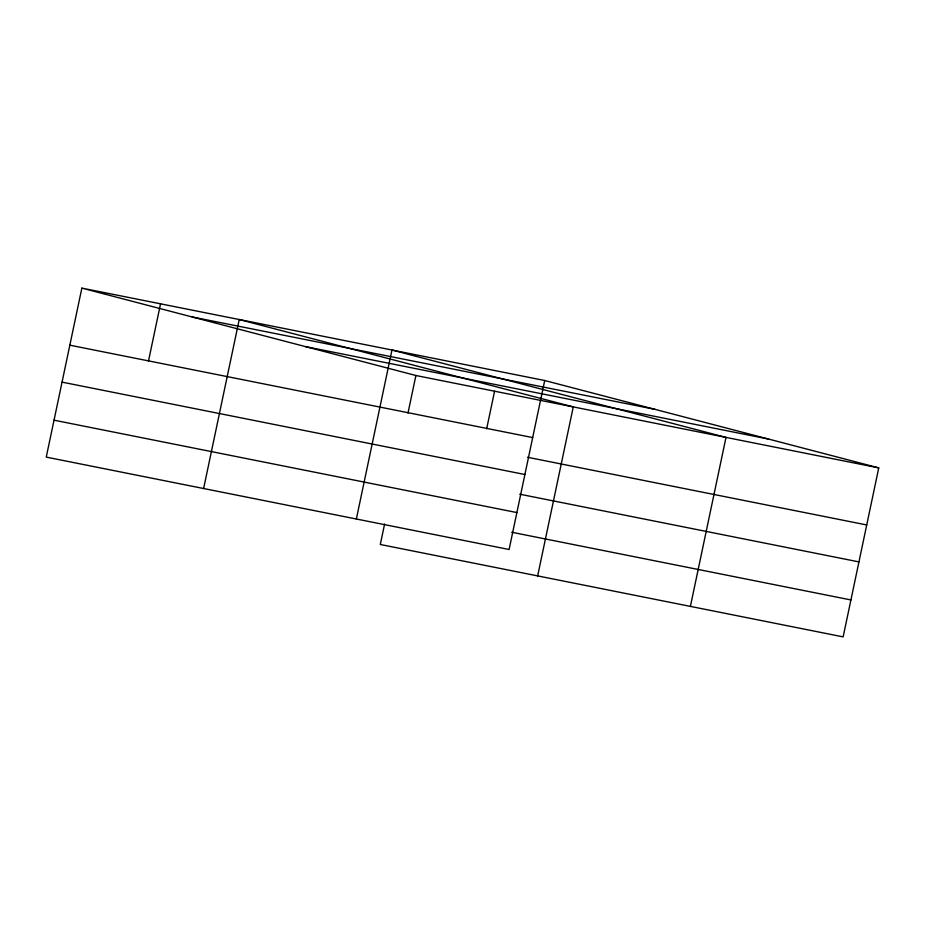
<?xml version="1.0" encoding="UTF-8"?>
<svg xmlns="http://www.w3.org/2000/svg" width="925" height="925" viewBox="0 0 925 925"><rect width="100%" height="100%" fill="white"/><g stroke="black" fill="none" stroke-linecap="round" stroke-linejoin="round"><path stroke-width="1.39" d="M81.862 288.114L46.25 457.112L509.097 549.496L544.709 380.51L81.862 288.114L415.903 375.504L878.75 467.888L843.138 636.886L380.291 544.49L384.615 523.978M148.52 360.9L160.545 303.828M203.616 488.527L239.228 319.53L573.269 406.919L537.656 575.905M356.356 519.006L391.969 350.02L726.009 437.398L690.397 606.395M407.983 413.093L415.903 375.504M486.666 428.795L494.586 391.206M192.099 316.951L654.946 409.347M305.666 346.667L768.513 439.051M69.837 345.187L532.684 437.583M527.516 457.262L866.725 524.961M62.056 382.129L524.903 474.513M519.734 494.193L858.943 561.903M54.032 420.181L516.878 512.566M511.722 532.245L850.919 599.955M544.709 380.51L878.75 467.888"/></g></svg>
